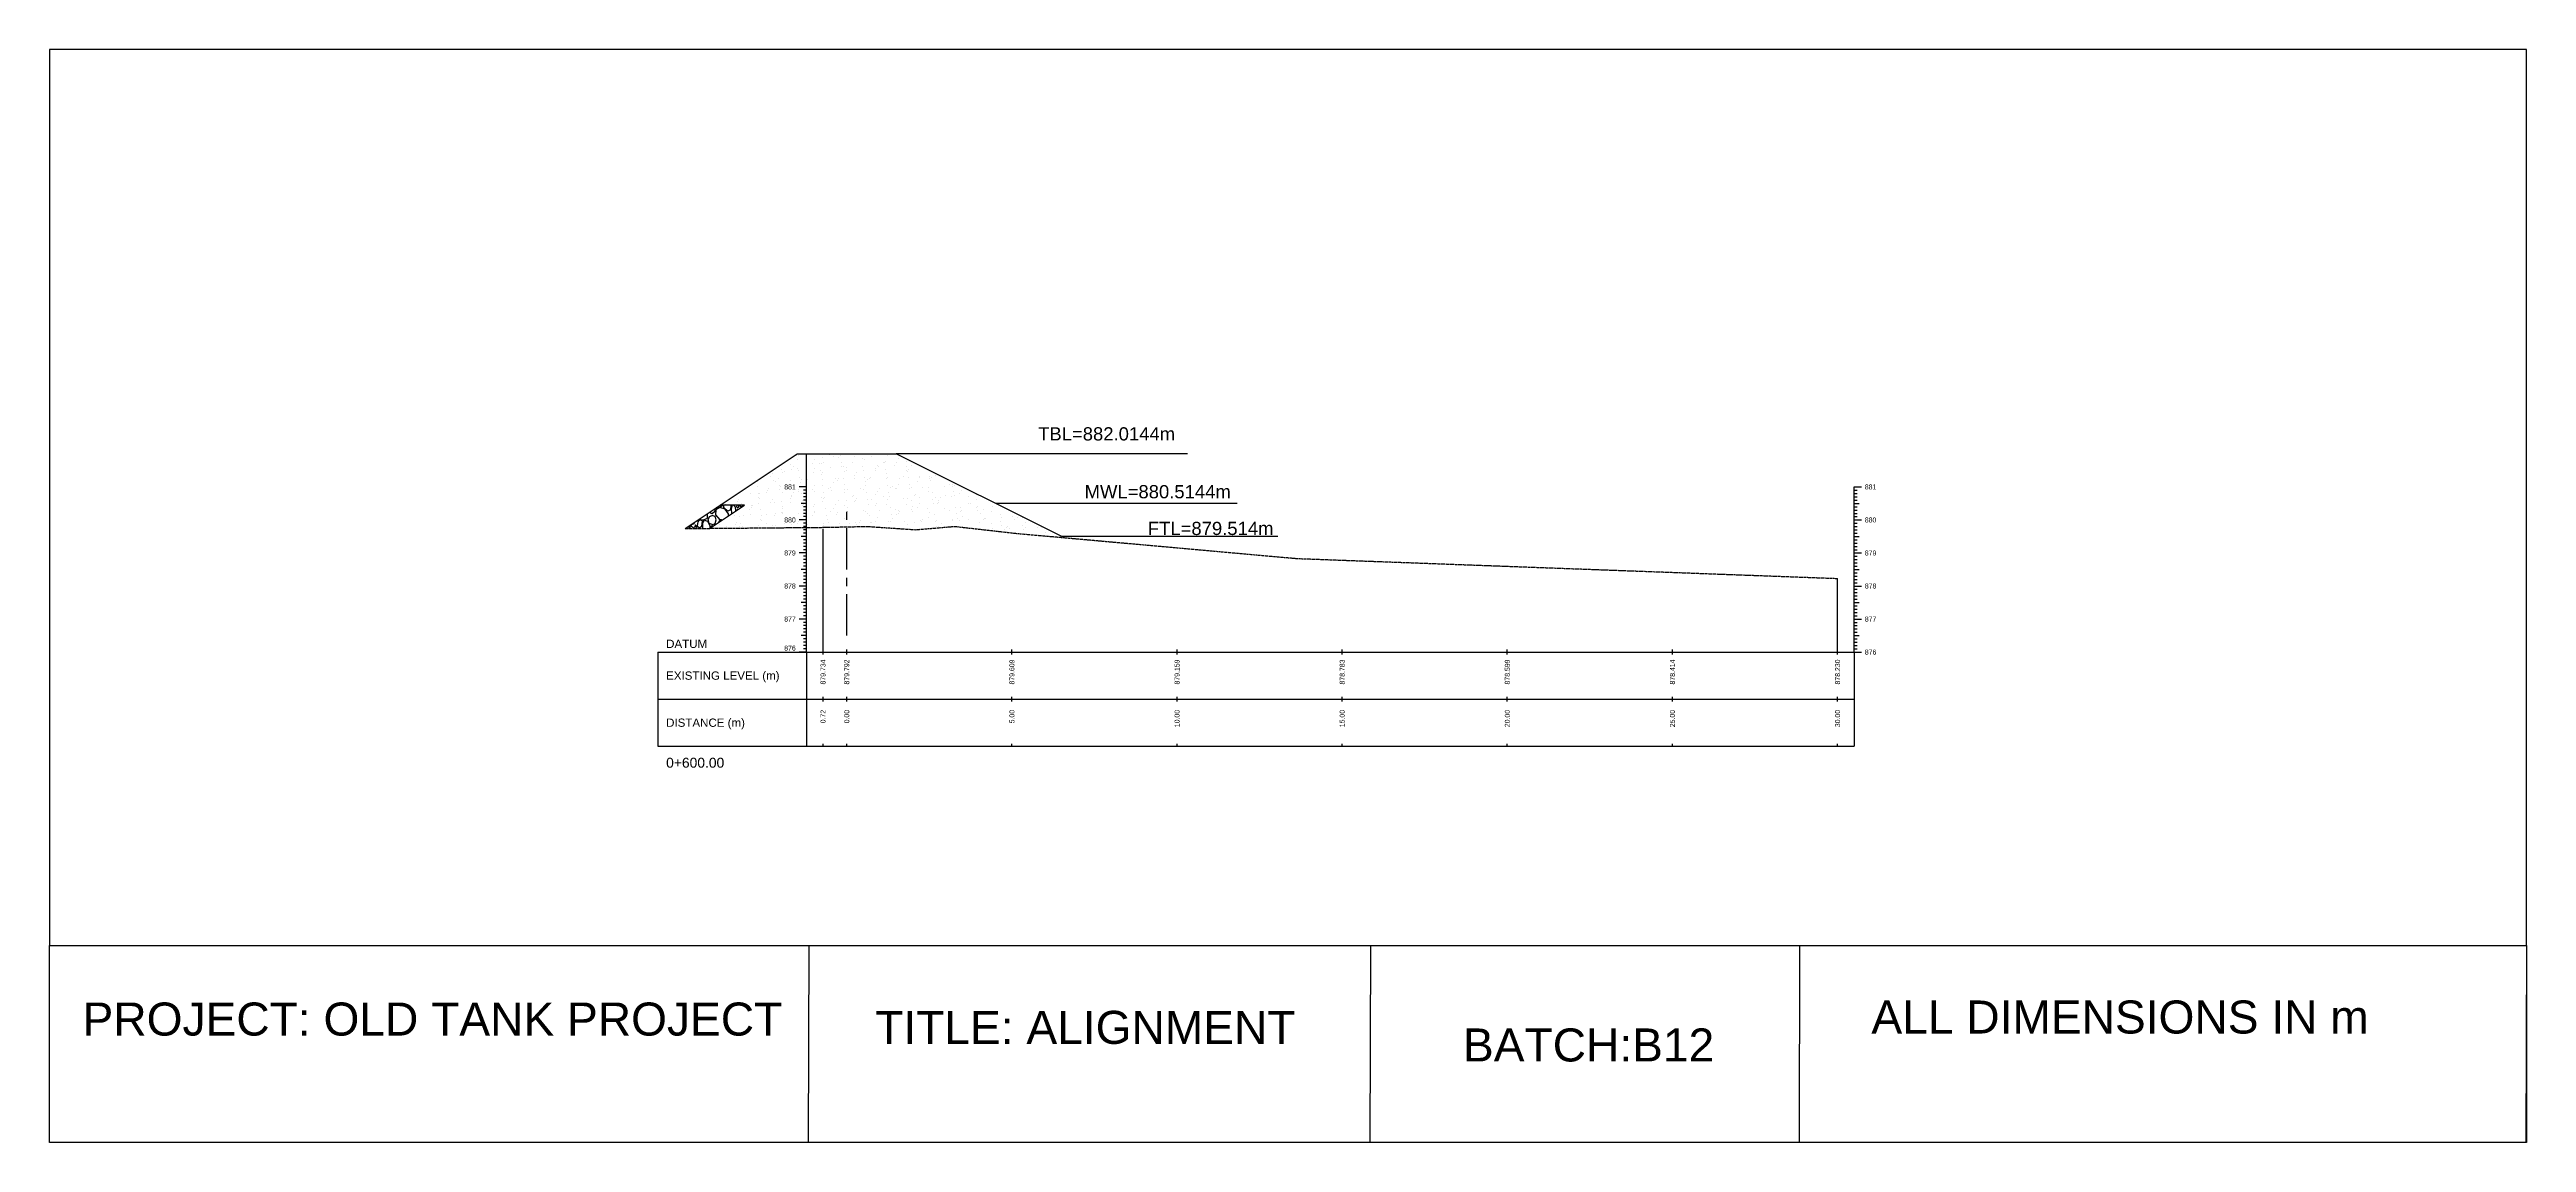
# Model space of a CAD drawing. Header units: millimetres. Extents: x 2640 to 12113, y 6003 to 13668.
# Drawn here: x 2640 to 3390, y 6451 to 6782 of the extents above; entities that cross this region are included whole.
import ezdxf
from ezdxf.enums import TextEntityAlignment as Align

# ---------------------------------------------------------------- set-up
doc = ezdxf.new("R2010")
doc.units = ezdxf.units.MM
doc.linetypes.add('CENTER', pattern=[2, 1.25, -0.25, 0.25, -0.25])
doc.linetypes.add('HIDDEN', pattern=[0.375, 0.25, -0.125])
for name, color, linetype in [('CL', 6, 'CENTER'), ('CS_Drawing', 7, 'Continuous'), ('GL', 3, 'HIDDEN')]:
    doc.layers.add(name, color=color, linetype=linetype)
doc.styles.get("Standard").update_dxf_attribs({"font": 'arial.ttf'})

msp = doc.modelspace()

# ---------------------------------------------------------------- linework, layer by layer
for p, q in [((2832.641, 6636.709), (2866.541, 6659.309)), ((2866.541, 6659.309), (2896.541, 6659.309)), ((2869.341, 6649.309), (2869.341, 6659.309)), ((2947.213, 6633.973), (2896.541, 6659.309)), ((2839.95, 6636.774), (2850.528, 6643.826)), ((2850.528, 6643.826), (2843.247, 6643.78))]:
    msp.add_line(p, q)
at = {"linetype": 'Continuous'}
for p, q in [((2859.138, 6653.523), (2859.138, 6653.523)), ((2861.857, 6654.61), (2861.857, 6654.61)), ((2862.151, 6653.553), (2862.151, 6653.553)), ((2862.58, 6654.021), (2862.58, 6654.021)), ((2864.401, 6657.833), (2864.401, 6657.833)), ((2864.605, 6656.231), (2864.605, 6656.231)), ((2864.816, 6654.504), (2864.816, 6654.504)), ((2865.499, 6655.575), (2865.499, 6655.575)), ((2866.408, 6658.911), (2866.408, 6658.911)), ((2866.582, 6657.588), (2866.582, 6657.588)), ((2866.751, 6654.77), (2866.751, 6654.77)), ((2866.922, 6658.759), (2866.922, 6658.759)), ((2867.036, 6654.138), (2867.036, 6654.138)), ((2867.351, 6659.227), (2867.351, 6659.227)), ((2869.295, 6657.993), (2869.295, 6657.993)), ((2871.177, 6656.555), (2871.177, 6656.555)), ((2871.605, 6653.801), (2871.605, 6653.801)), ((2871.645, 6654.93), (2871.645, 6654.93)), ((2871.859, 6657.626), (2871.859, 6657.626)), ((2873.304, 6656.48), (2873.304, 6656.48)), ((2873.576, 6654.415), (2873.576, 6654.415)), ((2873.75, 6653.093), (2873.75, 6653.093)), ((2873.922, 6656.329), (2873.922, 6656.329)), ((2874.189, 6658.153), (2874.189, 6658.153)), ((2874.33, 6653.572), (2874.33, 6653.572)), ((2874.351, 6656.798), (2874.351, 6656.798)), ((2876.376, 6659.007), (2876.376, 6659.007)), ((2876.54, 6655.09), (2876.54, 6655.09)), ((2877.537, 6658.606), (2877.537, 6658.606)), ((2879.083, 6658.313), (2879.083, 6658.313)), ((2879.572, 6658.822), (2879.572, 6658.822)), ((2879.844, 6656.757), (2879.844, 6656.757)), ((2880.018, 6655.435), (2880.018, 6655.435)), ((2880.69, 6655.623), (2880.69, 6655.623)), ((2880.921, 6653.9), (2880.921, 6653.9)), ((2881.35, 6654.368), (2881.35, 6654.368)), ((2881.434, 6655.25), (2881.434, 6655.25)), ((2883.375, 6656.578), (2883.375, 6656.578)), ((2883.912, 6652.748), (2883.912, 6652.748)), ((2883.978, 6658.473), (2883.978, 6658.473)), ((2884.594, 6653.819), (2884.594, 6653.819)), ((2885.692, 6659.106), (2885.692, 6659.106)), ((2886.112, 6659.099), (2886.112, 6659.099)), ((2886.286, 6657.777), (2886.286, 6657.777)), ((2886.328, 6655.41), (2886.328, 6655.41)), ((2886.741, 6654.327), (2886.741, 6654.327)), ((2887.051, 6657.675), (2887.051, 6657.675)), ((2888.872, 6658.633), (2888.872, 6658.633)), ((2890.272, 6654.799), (2890.272, 6654.799)), ((2890.375, 6654.148), (2890.375, 6654.148)), ((2890.955, 6655.87), (2890.955, 6655.87)), ((2891.222, 6655.57), (2891.222, 6655.57)), ((2892.692, 6656.677), (2892.692, 6656.677)), ((2893.009, 6656.669), (2893.009, 6656.669)), ((2893.121, 6657.145), (2893.121, 6657.145)), ((2893.281, 6654.604), (2893.281, 6654.604)), ((2893.455, 6653.282), (2893.455, 6653.282)), ((2893.766, 6658.793), (2893.766, 6658.793)), ((2896.116, 6655.73), (2896.116, 6655.73)), ((2896.633, 6656.851), (2896.633, 6656.851)), ((2897.315, 6657.922), (2897.315, 6657.922)), ((2899.549, 6656.946), (2899.549, 6656.946)), ((2899.691, 6654.247), (2899.691, 6654.247)), ((2899.723, 6655.624), (2899.723, 6655.624)), ((2899.786, 6653.868), (2899.786, 6653.868)), ((2900.12, 6654.715), (2900.12, 6654.715)), ((2901.01, 6655.89), (2901.01, 6655.89)), ((2903.523, 6652.616), (2903.523, 6652.616)), ((2908.417, 6652.776), (2908.417, 6652.776)), ((2848.503, 6645.048), (2848.503, 6645.048)), ((2848.888, 6645.367), (2848.888, 6645.367)), ((2852.316, 6647.43), (2852.316, 6647.43)), ((2854.5, 6649.455), (2854.5, 6649.455)), ((2854.582, 6651.016), (2854.582, 6651.016)), ((2854.772, 6647.39), (2854.772, 6647.39)), ((2854.946, 6646.068), (2854.946, 6646.068)), ((2855.064, 6645.819), (2855.064, 6645.819)), ((2855.249, 6647.418), (2855.249, 6647.418)), ((2857.21, 6647.59), (2857.21, 6647.59)), ((2857.381, 6648.347), (2857.381, 6648.347)), ((2857.81, 6648.815), (2857.81, 6648.815)), ((2858.456, 6652.452), (2858.456, 6652.452)), ((2859.153, 6645.613), (2859.153, 6645.613)), ((2859.476, 6651.176), (2859.476, 6651.176)), ((2859.835, 6651.025), (2859.835, 6651.025)), ((2860.768, 6651.797), (2860.768, 6651.797)), ((2861.04, 6649.732), (2861.04, 6649.732)), ((2861.214, 6648.409), (2861.214, 6648.409)), ((2861.609, 6649.469), (2861.609, 6649.469)), ((2862.104, 6647.75), (2862.104, 6647.75)), ((2864.37, 6651.336), (2864.37, 6651.336)), ((2864.381, 6645.917), (2864.381, 6645.917)), ((2864.81, 6646.386), (2864.81, 6646.386)), ((2864.831, 6646.594), (2864.831, 6646.594)), ((2865.513, 6647.665), (2865.513, 6647.665)), ((2866.835, 6648.595), (2866.835, 6648.595)), ((2866.998, 6647.91), (2866.998, 6647.91)), ((2867.308, 6652.073), (2867.308, 6652.073)), ((2867.482, 6650.751), (2867.482, 6650.751)), ((2867.936, 6647.301), (2867.936, 6647.301)), ((2867.969, 6651.521), (2867.969, 6651.521)), ((2868.208, 6645.236), (2868.208, 6645.236)), ((2869.151, 6651.123), (2869.151, 6651.123)), ((2869.264, 6651.496), (2869.264, 6651.496)), ((2869.58, 6651.592), (2869.58, 6651.592)), ((2871.191, 6648.645), (2871.191, 6648.645)), ((2871.873, 6649.716), (2871.873, 6649.716)), ((2871.893, 6648.07), (2871.893, 6648.07)), ((2873.834, 6646.166), (2873.834, 6646.166)), ((2874.158, 6651.656), (2874.158, 6651.656)), ((2874.204, 6649.643), (2874.204, 6649.643)), ((2874.243, 6645.007), (2874.243, 6645.007)), ((2874.344, 6645.662), (2874.344, 6645.662)), ((2874.476, 6647.578), (2874.476, 6647.578)), ((2874.65, 6646.256), (2874.65, 6646.256)), ((2876.151, 6648.694), (2876.151, 6648.694)), ((2876.58, 6649.162), (2876.58, 6649.162)), ((2876.787, 6648.23), (2876.787, 6648.23)), ((2877.551, 6650.696), (2877.551, 6650.696)), ((2878.234, 6651.767), (2878.234, 6651.767)), ((2878.605, 6651.372), (2878.605, 6651.372)), ((2879.052, 6651.816), (2879.052, 6651.816)), ((2879.137, 6645.167), (2879.137, 6645.167)), ((2880.472, 6651.985), (2880.472, 6651.985)), ((2880.705, 6647.714), (2880.705, 6647.714)), ((2880.744, 6649.92), (2880.744, 6649.92)), ((2880.918, 6648.598), (2880.918, 6648.598)), ((2881.373, 6645.148), (2881.373, 6645.148)), ((2881.681, 6648.39), (2881.681, 6648.39)), ((2883.151, 6646.264), (2883.151, 6646.264)), ((2883.58, 6646.733), (2883.58, 6646.733)), ((2883.946, 6651.976), (2883.946, 6651.976)), ((2884.031, 6645.327), (2884.031, 6645.327)), ((2884.609, 6645.909), (2884.609, 6645.909)), ((2885.605, 6648.942), (2885.605, 6648.942)), ((2886.575, 6648.55), (2886.575, 6648.55)), ((2887.012, 6652.262), (2887.012, 6652.262)), ((2887.065, 6649.765), (2887.065, 6649.765)), ((2887.186, 6650.94), (2887.186, 6650.94)), ((2887.641, 6647.49), (2887.641, 6647.49)), ((2887.913, 6645.425), (2887.913, 6645.425)), ((2887.921, 6651.47), (2887.921, 6651.47)), ((2888.35, 6651.939), (2888.35, 6651.939)), ((2888.841, 6652.136), (2888.841, 6652.136)), ((2888.925, 6645.487), (2888.925, 6645.487)), ((2890.287, 6646.889), (2890.287, 6646.889)), ((2890.969, 6647.96), (2890.969, 6647.96)), ((2891.469, 6648.71), (2891.469, 6648.71)), ((2892.604, 6646.513), (2892.604, 6646.513)), ((2893.426, 6651.816), (2893.426, 6651.816)), ((2893.735, 6652.296), (2893.735, 6652.296)), ((2893.819, 6645.647), (2893.819, 6645.647)), ((2893.909, 6649.832), (2893.909, 6649.832)), ((2894.181, 6647.767), (2894.181, 6647.767)), ((2894.355, 6646.445), (2894.355, 6646.445)), ((2894.921, 6649.041), (2894.921, 6649.041)), ((2895.35, 6649.509), (2895.35, 6649.509)), ((2896.363, 6648.87), (2896.363, 6648.87)), ((2896.647, 6648.941), (2896.647, 6648.941)), ((2897.329, 6650.012), (2897.329, 6650.012)), ((2897.375, 6651.719), (2897.375, 6651.719)), ((2898.629, 6652.456), (2898.629, 6652.456)), ((2898.714, 6645.807), (2898.714, 6645.807)), ((2899.8, 6645.958), (2899.8, 6645.958)), ((2900.177, 6652.174), (2900.177, 6652.174)), ((2900.449, 6650.109), (2900.449, 6650.109)), ((2900.623, 6648.786), (2900.623, 6648.786)), ((2901.077, 6645.336), (2901.077, 6645.336)), ((2901.257, 6649.03), (2901.257, 6649.03)), ((2901.921, 6646.611), (2901.921, 6646.611)), ((2902.35, 6647.08), (2902.35, 6647.08)), ((2903.007, 6650.992), (2903.007, 6650.992)), ((2903.608, 6645.967), (2903.608, 6645.967)), ((2903.69, 6652.063), (2903.69, 6652.063)), ((2904.375, 6649.289), (2904.375, 6649.289)), ((2906.152, 6649.19), (2906.152, 6649.19)), ((2906.161, 6648.009), (2906.161, 6648.009)), ((2906.691, 6651.818), (2906.691, 6651.818)), ((2906.717, 6652.45), (2906.717, 6652.45)), ((2906.891, 6651.128), (2906.891, 6651.128)), ((2907.12, 6652.286), (2907.12, 6652.286)), ((2907.345, 6647.678), (2907.345, 6647.678)), ((2907.617, 6645.613), (2907.617, 6645.613)), ((2908.502, 6646.127), (2908.502, 6646.127)), ((2909.382, 6645.133), (2909.382, 6645.133)), ((2910.065, 6646.205), (2910.065, 6646.205)), ((2911.046, 6649.35), (2911.046, 6649.35)), ((2911.374, 6646.86), (2911.374, 6646.86)), ((2912.521, 6650.06), (2912.521, 6650.06)), ((2913.396, 6646.287), (2913.396, 6646.287)), ((2913.613, 6650.02), (2913.613, 6650.02)), ((2913.691, 6649.388), (2913.691, 6649.388)), ((2913.885, 6647.955), (2913.885, 6647.955)), ((2914.059, 6646.633), (2914.059, 6646.633)), ((2914.12, 6649.856), (2914.12, 6649.856)), ((2915.743, 6647.185), (2915.743, 6647.185)), ((2915.94, 6649.51), (2915.94, 6649.51)), ((2916.425, 6648.256), (2916.425, 6648.256)), ((2918.29, 6646.447), (2918.29, 6646.447)), ((2920.691, 6646.959), (2920.691, 6646.959)), ((2920.782, 6645.525), (2920.782, 6645.525)), ((2834.442, 6637.521), (2834.125, 6637.458)), ((2834.442, 6637.902), (2834.435, 6637.905)), ((2834.442, 6637.839), (2835.331, 6638.22)), ((2834.442, 6637.521), (2835.077, 6636.95)), ((2835.331, 6638.22), (2835.435, 6638.571)), ((2835.712, 6637.839), (2835.458, 6637.077)), ((2836.284, 6636.886), (2835.712, 6637.839)), ((2836.411, 6638.791), (2836.22, 6637.521)), ((2836.22, 6637.521), (2836.855, 6636.886)), ((2836.855, 6639.299), (2836.411, 6638.791)), ((2836.727, 6639.433), (2836.792, 6639.363)), ((2836.792, 6639.363), (2838.125, 6639.299)), ((2837.236, 6639.299), (2836.855, 6639.299)), ((2837.808, 6638.982), (2837.236, 6639.299)), ((2837.617, 6637.394), (2837.808, 6638.982)), ((2837.935, 6638.41), (2838.506, 6639.236)), ((2837.935, 6636.759), (2837.935, 6638.41)), ((2838.125, 6639.299), (2839.332, 6639.807)), ((2838.506, 6639.236), (2839.395, 6638.982)), ((2839.332, 6639.807), (2839.395, 6641.141)), ((2839.395, 6641.141), (2839.359, 6641.188)), ((2839.395, 6638.982), (2840.094, 6637.648)), ((2839.586, 6639.299), (2839.967, 6640.315)), ((2839.903, 6638.283), (2839.586, 6639.299)), ((2840.792, 6637.902), (2839.903, 6638.283)), ((2839.967, 6640.315), (2840.792, 6640.696)), ((2840.094, 6637.648), (2840.028, 6636.826)), ((2840.238, 6641.773), (2840.284, 6641.331)), ((2840.792, 6641.141), (2840.284, 6641.331)), ((2840.792, 6637.521), (2840.475, 6637.458)), ((2841.554, 6641.839), (2840.792, 6641.141)), ((2841.681, 6640.379), (2840.792, 6640.696)), ((2840.792, 6637.839), (2841.681, 6638.22)), ((2840.792, 6637.521), (2840.911, 6637.415)), ((2841.488, 6642.607), (2841.554, 6641.839)), ((2841.999, 6639.299), (2841.681, 6640.379)), ((2841.681, 6638.22), (2841.999, 6639.299)), ((2841.935, 6642.347), (2841.808, 6640.823)), ((2841.808, 6640.823), (2843.142, 6639.363)), ((2843.078, 6643.046), (2841.935, 6642.347)), ((2842.129, 6643.034), (2842.634, 6643.236)), ((2842.634, 6643.236), (2842.576, 6643.332)), ((2842.761, 6638.791), (2842.737, 6638.632)), ((2843.205, 6639.299), (2842.761, 6638.791)), ((2842.864, 6637.934), (2842.864, 6637.934)), ((2842.896, 6643.546), (2843.205, 6643.236)), ((2844.666, 6642.538), (2843.078, 6643.046)), ((2843.142, 6639.363), (2843.787, 6639.332)), ((2843.205, 6643.236), (2843.967, 6643.744)), ((2843.586, 6639.299), (2843.205, 6639.299)), ((2843.669, 6639.253), (2843.586, 6639.299)), ((2843.967, 6643.744), (2843.972, 6643.784)), ((2844.285, 6643.109), (2844.285, 6643.786)), ((2845.555, 6641.966), (2844.285, 6643.109)), ((2845.745, 6641.141), (2844.666, 6642.538)), ((2844.878, 6644.047), (2844.878, 6644.047)), ((2846.317, 6642.411), (2845.555, 6641.966)), ((2845.721, 6640.621), (2845.745, 6641.141)), ((2845.749, 6640.44), (2845.749, 6640.44)), ((2846.428, 6643.8), (2846.317, 6642.411)), ((2846.823, 6643.802), (2846.507, 6642.538)), ((2846.507, 6642.538), (2846.634, 6641.331)), ((2846.731, 6641.295), (2846.634, 6641.331)), ((2847.216, 6643.805), (2847.777, 6643.3)), ((2847.391, 6640.773), (2847.391, 6640.773)), ((2847.777, 6643.3), (2847.885, 6642.064)), ((2847.84, 6637.935), (2847.84, 6637.935)), ((2848.287, 6643.812), (2848.158, 6643.427)), ((2848.158, 6643.427), (2848.349, 6642.982)), ((2848.269, 6638.403), (2848.269, 6638.403)), ((2848.285, 6642.347), (2848.284, 6642.33)), ((2848.575, 6642.524), (2848.285, 6642.347)), ((2848.349, 6642.982), (2848.984, 6643.236)), ((2848.984, 6643.236), (2848.637, 6643.814)), ((2848.975, 6643.816), (2849.555, 6643.236)), ((2849.132, 6640.276), (2849.132, 6640.276)), ((2849.404, 6638.211), (2849.404, 6638.211)), ((2849.555, 6643.236), (2850.317, 6643.744)), ((2849.772, 6644.207), (2849.772, 6644.207)), ((2850.294, 6640.613), (2850.294, 6640.613)), ((2850.317, 6643.744), (2850.327, 6643.825)), ((2852.11, 6642.491), (2852.11, 6642.491)), ((2852.285, 6640.933), (2852.285, 6640.933)), ((2852.61, 6643.141), (2852.61, 6643.141)), ((2852.792, 6643.562), (2852.792, 6643.562)), ((2853.039, 6643.609), (2853.039, 6643.609)), ((2854.666, 6644.367), (2854.666, 6644.367)), ((2854.914, 6637.507), (2854.914, 6637.507)), ((2855.263, 6639.508), (2855.263, 6639.508)), ((2855.4, 6642.618), (2855.4, 6642.618)), ((2855.672, 6640.553), (2855.672, 6640.553)), ((2855.846, 6639.23), (2855.846, 6639.23)), ((2857.179, 6641.093), (2857.179, 6641.093)), ((2857.294, 6638.183), (2857.294, 6638.183)), ((2858.47, 6644.542), (2858.47, 6644.542)), ((2859.167, 6637.703), (2859.167, 6637.703)), ((2859.561, 6644.527), (2859.561, 6644.527)), ((2859.61, 6640.711), (2859.61, 6640.711)), ((2859.808, 6637.667), (2859.808, 6637.667)), ((2860.039, 6641.179), (2860.039, 6641.179)), ((2861.623, 6641.559), (2861.623, 6641.559)), ((2861.668, 6644.959), (2861.668, 6644.959)), ((2861.94, 6642.894), (2861.94, 6642.894)), ((2862.064, 6643.389), (2862.064, 6643.389)), ((2862.073, 6641.253), (2862.073, 6641.253)), ((2862.114, 6641.572), (2862.114, 6641.572)), ((2862.568, 6638.122), (2862.568, 6638.122)), ((2864.455, 6644.687), (2864.455, 6644.687)), ((2864.702, 6637.827), (2864.702, 6637.827)), ((2864.845, 6638.684), (2864.845, 6638.684)), ((2865.527, 6639.755), (2865.527, 6639.755)), ((2866.61, 6638.282), (2866.61, 6638.282)), ((2866.967, 6641.413), (2866.967, 6641.413)), ((2867.039, 6638.75), (2867.039, 6638.75)), ((2867.984, 6643.611), (2867.984, 6643.611)), ((2868.382, 6643.914), (2868.382, 6643.914)), ((2868.836, 6640.464), (2868.836, 6640.464)), ((2869.064, 6640.96), (2869.064, 6640.96)), ((2869.108, 6638.399), (2869.108, 6638.399)), ((2869.349, 6644.847), (2869.349, 6644.847)), ((2869.596, 6637.987), (2869.596, 6637.987)), ((2871.205, 6640.735), (2871.205, 6640.735)), ((2871.38, 6643.488), (2871.38, 6643.488)), ((2871.809, 6643.956), (2871.809, 6643.956)), ((2871.861, 6641.573), (2871.861, 6641.573)), ((2871.888, 6641.806), (2871.888, 6641.806)), ((2874.359, 6637.752), (2874.359, 6637.752)), ((2874.49, 6638.147), (2874.49, 6638.147)), ((2875.104, 6642.806), (2875.104, 6642.806)), ((2875.376, 6640.741), (2875.376, 6640.741)), ((2875.55, 6639.419), (2875.55, 6639.419)), ((2876.064, 6638.53), (2876.064, 6638.53)), ((2876.756, 6641.733), (2876.756, 6641.733)), ((2877.566, 6642.786), (2877.566, 6642.786)), ((2878.248, 6643.858), (2878.248, 6643.858)), ((2878.38, 6641.058), (2878.38, 6641.058)), ((2878.809, 6641.527), (2878.809, 6641.527)), ((2879.384, 6638.307), (2879.384, 6638.307)), ((2880.719, 6639.804), (2880.719, 6639.804)), ((2880.834, 6643.736), (2880.834, 6643.736)), ((2881.644, 6643.083), (2881.644, 6643.083)), ((2881.65, 6641.893), (2881.65, 6641.893)), ((2881.818, 6641.761), (2881.818, 6641.761)), ((2882.273, 6638.311), (2882.273, 6638.311)), ((2883.926, 6644.838), (2883.926, 6644.838)), ((2884.278, 6638.467), (2884.278, 6638.467)), ((2884.623, 6637.999), (2884.623, 6637.999)), ((2885.38, 6638.629), (2885.38, 6638.629)), ((2885.809, 6639.097), (2885.809, 6639.097)), ((2886.544, 6642.053), (2886.544, 6642.053)), ((2887.079, 6641.855), (2887.079, 6641.855)), ((2887.834, 6641.307), (2887.834, 6641.307)), ((2888.087, 6644.103), (2888.087, 6644.103)), ((2888.541, 6640.653), (2888.541, 6640.653)), ((2888.813, 6638.588), (2888.813, 6638.588)), ((2889.172, 6638.627), (2889.172, 6638.627)), ((2890.15, 6643.835), (2890.15, 6643.835)), ((2890.301, 6638.979), (2890.301, 6638.979)), ((2890.579, 6644.303), (2890.579, 6644.303)), ((2890.983, 6640.05), (2890.983, 6640.05)), ((2891.438, 6642.213), (2891.438, 6642.213)), ((2893.44, 6643.906), (2893.44, 6643.906)), ((2894.067, 6638.787), (2894.067, 6638.787)), ((2894.809, 6642.995), (2894.809, 6642.995)), ((2894.834, 6638.877), (2894.834, 6638.877)), ((2895.081, 6640.93), (2895.081, 6640.93)), ((2895.255, 6639.607), (2895.255, 6639.607)), ((2896.332, 6642.373), (2896.332, 6642.373)), ((2896.661, 6641.031), (2896.661, 6641.031)), ((2897.15, 6641.405), (2897.15, 6641.405)), ((2897.344, 6642.102), (2897.344, 6642.102)), ((2897.579, 6641.874), (2897.579, 6641.874)), ((2898.961, 6638.947), (2898.961, 6638.947)), ((2899.604, 6644.083), (2899.604, 6644.083)), ((2899.815, 6638.048), (2899.815, 6638.048)), ((2901.226, 6642.533), (2901.226, 6642.533)), ((2901.349, 6643.271), (2901.349, 6643.271)), ((2901.523, 6641.949), (2901.523, 6641.949)), ((2901.977, 6638.499), (2901.977, 6638.499)), ((2903.022, 6643.082), (2903.022, 6643.082)), ((2903.704, 6644.153), (2903.704, 6644.153)), ((2903.855, 6639.107), (2903.855, 6639.107)), ((2904.15, 6638.976), (2904.15, 6638.976)), ((2904.579, 6639.444), (2904.579, 6639.444)), ((2906.12, 6642.693), (2906.12, 6642.693)), ((2906.175, 6640.099), (2906.175, 6640.099)), ((2906.604, 6641.654), (2906.604, 6641.654)), ((2907.791, 6644.291), (2907.791, 6644.291)), ((2908.245, 6640.841), (2908.245, 6640.841)), ((2908.517, 6638.776), (2908.517, 6638.776)), ((2908.749, 6639.267), (2908.749, 6639.267)), ((2908.921, 6644.182), (2908.921, 6644.182)), ((2909.35, 6644.65), (2909.35, 6644.65)), ((2910.079, 6638.295), (2910.079, 6638.295)), ((2911.015, 6642.853), (2911.015, 6642.853)), ((2912.536, 6642.151), (2912.536, 6642.151)), ((2913.604, 6639.224), (2913.604, 6639.224)), ((2913.643, 6639.427), (2913.643, 6639.427)), ((2914.513, 6643.183), (2914.513, 6643.183)), ((2914.785, 6641.118), (2914.785, 6641.118)), ((2914.959, 6639.796), (2914.959, 6639.796)), ((2915.757, 6639.275), (2915.757, 6639.275)), ((2915.909, 6643.013), (2915.909, 6643.013)), ((2915.92, 6641.752), (2915.92, 6641.752)), ((2916.349, 6642.221), (2916.349, 6642.221)), ((2916.439, 6640.346), (2916.439, 6640.346)), ((2918.374, 6644.43), (2918.374, 6644.43)), ((2918.537, 6639.587), (2918.537, 6639.587)), ((2918.896, 6644.202), (2918.896, 6644.202)), ((2920.803, 6643.173), (2920.803, 6643.173)), ((2921.053, 6643.46), (2921.053, 6643.46)), ((2921.227, 6642.138), (2921.227, 6642.138)), ((2921.682, 6638.688), (2921.682, 6638.688)), ((2922.117, 6641.326), (2922.117, 6641.326)), ((2922.8, 6642.397), (2922.8, 6642.397)), ((2922.92, 6639.323), (2922.92, 6639.323)), ((2923.349, 6639.791), (2923.349, 6639.791)), ((2923.431, 6639.747), (2923.431, 6639.747)), ((2925.271, 6638.343), (2925.271, 6638.343)), ((2925.374, 6642.001), (2925.374, 6642.001)), ((2925.697, 6643.333), (2925.697, 6643.333)), ((2927.95, 6641.03), (2927.95, 6641.03)), ((2928.222, 6638.965), (2928.222, 6638.965)), ((2928.326, 6639.907), (2928.326, 6639.907)), ((2928.396, 6637.643), (2928.396, 6637.643)), ((2931.631, 6640.395), (2931.631, 6640.395)), ((2932.374, 6639.571), (2932.374, 6639.571)), ((2933.22, 6640.067), (2933.22, 6640.067)), ((2934.664, 6639.985), (2934.664, 6639.985)), ((2934.853, 6637.519), (2934.853, 6637.519)), ((2935.535, 6638.59), (2935.535, 6638.59)), ((2833.727, 6637.433), (2833.669, 6636.718)), ((2834.125, 6637.458), (2833.941, 6636.721)), ((2835.077, 6636.95), (2835.096, 6636.731)), ((2835.458, 6637.077), (2835.604, 6636.736)), ((2835.914, 6636.738), (2836.284, 6636.886)), ((2836.855, 6636.886), (2837.617, 6637.394)), ((2837.938, 6636.756), (2837.935, 6636.759)), ((2840.475, 6637.458), (2840.375, 6637.057)), ((2845.125, 6637.187), (2845.125, 6637.187)), ((2848.903, 6637.457), (2848.903, 6637.457)), ((2849.578, 6636.889), (2849.578, 6636.889)), ((2850.019, 6637.347), (2850.019, 6637.347)), ((2869.282, 6637.077), (2869.282, 6637.077)), ((2888.987, 6637.266), (2888.987, 6637.266)), ((2901.833, 6636.448), (2901.833, 6636.448)), ((2902.249, 6636.434), (2902.249, 6636.434)), ((2908.691, 6637.454), (2908.691, 6637.454)), ((2909.397, 6637.223), (2909.397, 6637.223)), ((2920.603, 6636.795), (2920.603, 6636.795)), ((2921.954, 6636.623), (2921.954, 6636.623)), ((2925.782, 6636.684), (2925.782, 6636.684)), ((2929.175, 6636.539), (2929.175, 6636.539)), ((2929.92, 6636.893), (2929.92, 6636.893)), ((2930.349, 6637.362), (2930.349, 6637.362)), ((2930.676, 6636.844), (2930.676, 6636.844)), ((2935.118, 6636.534), (2935.118, 6636.534)), ((2935.57, 6637.004), (2935.57, 6637.004)), ((2937.349, 6634.932), (2937.349, 6634.932)), ((2939.373, 6637.142), (2939.373, 6637.142)), ((2940.464, 6637.164), (2940.464, 6637.164)), ((2941.832, 6635.489), (2941.832, 6635.489))]:
    msp.add_line(p, q, dxfattribs=at)
at = {"color": 1}
msp.add_line((2984.707, 6659.309), (2896.541, 6659.309), dxfattribs=at)
at = {"color": 4}
msp.add_line((2999.707, 6644.309), (2926.541, 6644.309), dxfattribs=at)
at = {"color": 6}
msp.add_line((3012.021, 6634.309), (2946.541, 6634.309), dxfattribs=at)
for points in [[(2640.137, 6510.497), (3390.137, 6510.497), (3390.137, 6781.739), (2640.137, 6781.739)], [(2640.137, 6510.497), (3390.137, 6510.497), (3390.137, 6450.838), (2640.137, 6450.838)], [(2870.137, 6510.497), (3040.137, 6510.497), (3039.957, 6450.838), (2869.957, 6450.838)], [(3170.137, 6510.497), (3390.137, 6510.497), (3389.986, 6450.838), (3169.986, 6450.838)]]:
    msp.add_lwpolyline(points, close=True)
at = {"layer": 'CL', "ltscale": 10}
msp.add_line((2881.541, 6604.309), (2881.541, 6644.309), dxfattribs=at)
at = {"layer": 'CS_Drawing'}
for p, q in [((2869.341, 6649.309), (2867.091, 6649.309)), ((2869.341, 6649.309), (2867.766, 6649.309)), ((2869.341, 6649.309), (2868.441, 6649.309)), ((2869.341, 6648.309), (2868.441, 6648.309)), ((2869.341, 6647.309), (2868.441, 6647.309)), ((2869.341, 6646.309), (2868.441, 6646.309)), ((2869.341, 6645.309), (2868.441, 6645.309)), ((2869.341, 6599.309), (2869.341, 6649.309)), ((3186.541, 6649.309), (3188.791, 6649.309)), ((3186.541, 6649.309), (3188.116, 6649.309)), ((3186.541, 6649.309), (3187.441, 6649.309)), ((3186.541, 6599.309), (3186.541, 6649.309)), ((3186.541, 6648.309), (3187.441, 6648.309)), ((3186.541, 6647.309), (3187.441, 6647.309)), ((3186.541, 6646.309), (3187.441, 6646.309)), ((3186.541, 6645.309), (3187.441, 6645.309)), ((2869.341, 6639.309), (2867.091, 6639.309)), ((2869.341, 6644.309), (2867.766, 6644.309)), ((2869.341, 6639.309), (2867.766, 6639.309)), ((2869.341, 6644.309), (2868.441, 6644.309)), ((2869.341, 6643.309), (2868.441, 6643.309)), ((2869.341, 6642.309), (2868.441, 6642.309)), ((2869.341, 6641.309), (2868.441, 6641.309)), ((2869.341, 6640.309), (2868.441, 6640.309)), ((2869.341, 6639.309), (2868.441, 6639.309)), ((2869.341, 6638.309), (2868.441, 6638.309)), ((3186.541, 6644.309), (3188.116, 6644.309)), ((3186.541, 6644.309), (3187.441, 6644.309)), ((3186.541, 6643.309), (3187.441, 6643.309)), ((3186.541, 6642.309), (3187.441, 6642.309)), ((3186.541, 6641.309), (3187.441, 6641.309)), ((3186.541, 6640.309), (3187.441, 6640.309)), ((3186.541, 6639.309), (3188.791, 6639.309)), ((3186.541, 6639.309), (3188.116, 6639.309)), ((3186.541, 6639.309), (3187.441, 6639.309)), ((3186.541, 6638.309), (3187.441, 6638.309)), ((2869.341, 6634.309), (2867.766, 6634.309)), ((2869.341, 6637.309), (2868.441, 6637.309)), ((2869.341, 6636.309), (2868.441, 6636.309)), ((2869.341, 6635.309), (2868.441, 6635.309)), ((2869.341, 6634.309), (2868.441, 6634.309)), ((2869.341, 6633.309), (2868.441, 6633.309)), ((2869.341, 6632.309), (2868.441, 6632.309)), ((2869.341, 6631.309), (2868.441, 6631.309)), ((2869.341, 6630.309), (2868.441, 6630.309)), ((2874.341, 6599.309), (2874.341, 6636.649)), ((3186.541, 6637.309), (3187.441, 6637.309)), ((3186.541, 6636.309), (3187.441, 6636.309)), ((3186.541, 6635.309), (3187.441, 6635.309)), ((3186.541, 6634.309), (3188.116, 6634.309)), ((3186.541, 6634.309), (3187.441, 6634.309)), ((3186.541, 6633.309), (3187.441, 6633.309)), ((3186.541, 6632.309), (3187.441, 6632.309)), ((3186.541, 6631.309), (3187.441, 6631.309)), ((3186.541, 6630.309), (3187.441, 6630.309)), ((2869.341, 6629.309), (2867.091, 6629.309)), ((2869.341, 6629.309), (2867.766, 6629.309)), ((2869.341, 6624.309), (2867.766, 6624.309)), ((2869.341, 6629.309), (2868.441, 6629.309)), ((2869.341, 6628.309), (2868.441, 6628.309)), ((2869.341, 6627.309), (2868.441, 6627.309)), ((2869.341, 6626.309), (2868.441, 6626.309)), ((2869.341, 6625.309), (2868.441, 6625.309)), ((2869.341, 6624.309), (2868.441, 6624.309)), ((2869.341, 6623.309), (2868.441, 6623.309)), ((3186.541, 6629.309), (3188.791, 6629.309)), ((3186.541, 6629.309), (3188.116, 6629.309)), ((3186.541, 6629.309), (3187.441, 6629.309)), ((3186.541, 6628.309), (3187.441, 6628.309)), ((3186.541, 6627.309), (3187.441, 6627.309)), ((3186.541, 6626.309), (3187.441, 6626.309)), ((3186.541, 6625.309), (3187.441, 6625.309)), ((3186.541, 6624.309), (3188.116, 6624.309)), ((3186.541, 6624.309), (3187.441, 6624.309)), ((3186.541, 6623.309), (3187.441, 6623.309)), ((2869.341, 6619.309), (2867.091, 6619.309)), ((2869.341, 6619.309), (2867.766, 6619.309)), ((2869.341, 6622.309), (2868.441, 6622.309)), ((2869.341, 6621.309), (2868.441, 6621.309)), ((2869.341, 6620.309), (2868.441, 6620.309)), ((2869.341, 6619.309), (2868.441, 6619.309)), ((2869.341, 6618.309), (2868.441, 6618.309)), ((2869.341, 6617.309), (2868.441, 6617.309)), ((2869.341, 6616.309), (2868.441, 6616.309)), ((2869.341, 6615.309), (2868.441, 6615.309)), ((3181.541, 6599.309), (3181.541, 6621.609)), ((3186.541, 6622.309), (3187.441, 6622.309)), ((3186.541, 6621.309), (3187.441, 6621.309)), ((3186.541, 6620.309), (3187.441, 6620.309)), ((3186.541, 6619.309), (3188.791, 6619.309)), ((3186.541, 6619.309), (3188.116, 6619.309)), ((3186.541, 6619.309), (3187.441, 6619.309)), ((3186.541, 6618.309), (3187.441, 6618.309)), ((3186.541, 6617.309), (3187.441, 6617.309)), ((3186.541, 6616.309), (3187.441, 6616.309)), ((3186.541, 6615.309), (3187.441, 6615.309)), ((2869.341, 6609.309), (2867.091, 6609.309)), ((2869.341, 6614.309), (2867.766, 6614.309)), ((2869.341, 6609.309), (2867.766, 6609.309)), ((2869.341, 6614.309), (2868.441, 6614.309)), ((2869.341, 6613.309), (2868.441, 6613.309)), ((2869.341, 6612.309), (2868.441, 6612.309)), ((2869.341, 6611.309), (2868.441, 6611.309)), ((2869.341, 6610.309), (2868.441, 6610.309)), ((2869.341, 6609.309), (2868.441, 6609.309)), ((2869.341, 6608.309), (2868.441, 6608.309)), ((3186.541, 6614.309), (3188.116, 6614.309)), ((3186.541, 6614.309), (3187.441, 6614.309)), ((3186.541, 6613.309), (3187.441, 6613.309)), ((3186.541, 6612.309), (3187.441, 6612.309)), ((3186.541, 6611.309), (3187.441, 6611.309)), ((3186.541, 6610.309), (3187.441, 6610.309)), ((3186.541, 6609.309), (3188.791, 6609.309)), ((3186.541, 6609.309), (3188.116, 6609.309)), ((3186.541, 6609.309), (3187.441, 6609.309)), ((3186.541, 6608.309), (3187.441, 6608.309)), ((2869.341, 6604.309), (2867.766, 6604.309)), ((2869.341, 6607.309), (2868.441, 6607.309)), ((2869.341, 6606.309), (2868.441, 6606.309)), ((2869.341, 6605.309), (2868.441, 6605.309)), ((2869.341, 6604.309), (2868.441, 6604.309)), ((2869.341, 6603.309), (2868.441, 6603.309)), ((2869.341, 6602.309), (2868.441, 6602.309)), ((2869.341, 6601.309), (2868.441, 6601.309)), ((2869.341, 6600.309), (2868.441, 6600.309)), ((2874.341, 6598.559), (2874.341, 6600.059)), ((2881.541, 6598.559), (2881.541, 6600.059)), ((2931.541, 6598.559), (2931.541, 6600.059)), ((2981.541, 6598.559), (2981.541, 6600.059)), ((3031.541, 6598.559), (3031.541, 6600.059)), ((3081.541, 6598.559), (3081.541, 6600.059)), ((3131.541, 6598.559), (3131.541, 6600.059)), ((3181.541, 6598.559), (3181.541, 6600.059)), ((3186.541, 6607.309), (3187.441, 6607.309)), ((3186.541, 6606.309), (3187.441, 6606.309)), ((3186.541, 6605.309), (3187.441, 6605.309)), ((3186.541, 6604.309), (3188.116, 6604.309)), ((3186.541, 6604.309), (3187.441, 6604.309)), ((3186.541, 6603.309), (3187.441, 6603.309)), ((3186.541, 6602.309), (3187.441, 6602.309)), ((3186.541, 6601.309), (3187.441, 6601.309)), ((3186.541, 6600.309), (3187.441, 6600.309)), ((2824.341, 6599.309), (2869.341, 6599.309)), ((2824.341, 6599.309), (2824.341, 6570.809)), ((2869.341, 6599.309), (2867.091, 6599.309)), ((2869.341, 6599.309), (2867.766, 6599.309)), ((2869.341, 6599.309), (2868.441, 6599.309)), ((2869.341, 6599.309), (3186.541, 6599.309)), ((2869.341, 6599.309), (2869.341, 6570.809)), ((3186.541, 6599.309), (3188.791, 6599.309)), ((3186.541, 6599.309), (3188.116, 6599.309)), ((3186.541, 6599.309), (3187.441, 6599.309)), ((3186.541, 6599.309), (3186.541, 6570.809)), ((2824.341, 6585.059), (2869.341, 6585.059)), ((2869.341, 6585.059), (3186.541, 6585.059)), ((2869.341, 6585.059), (3186.541, 6585.059)), ((2874.341, 6584.309), (2874.341, 6585.809)), ((2881.541, 6584.309), (2881.541, 6585.809)), ((2931.541, 6584.309), (2931.541, 6585.809)), ((2981.541, 6584.309), (2981.541, 6585.809)), ((3031.541, 6584.309), (3031.541, 6585.809)), ((3081.541, 6584.309), (3081.541, 6585.809)), ((3131.541, 6584.309), (3131.541, 6585.809)), ((3181.541, 6584.309), (3181.541, 6585.809)), ((2824.341, 6570.809), (2869.341, 6570.809)), ((2869.341, 6570.809), (3186.541, 6570.809)), ((2874.341, 6570.809), (2874.341, 6571.559)), ((2881.541, 6570.809), (2881.541, 6571.559)), ((2931.541, 6570.809), (2931.541, 6571.559)), ((2981.541, 6570.809), (2981.541, 6571.559)), ((3031.541, 6570.809), (3031.541, 6571.559)), ((3081.541, 6570.809), (3081.541, 6571.559)), ((3131.541, 6570.809), (3131.541, 6571.559)), ((3181.541, 6570.809), (3181.541, 6571.559))]:
    msp.add_line(p, q, dxfattribs=at)
at = {"layer": 'GL'}
msp.add_lwpolyline([(2832.641, 6636.709), (2875.261, 6637.089), (2881.541, 6637.229), (2887.578, 6637.359), (2902.425, 6636.369), (2914.208, 6637.369), (2932.636, 6635.279), (3017.91, 6627.639), (3181.541, 6621.609)], dxfattribs=at)

# ---------------------------------------------------------------- texts
at = {"color": 1, "insert": (2980.944, 6667.377), "char_height": 4, "attachment_point": 3}
msp.add_mtext_dynamic_manual_height_columns('TBL=882.0144m', width=39.40702, gutter_width=20, heights=[0], dxfattribs=at)
at = {"color": 4, "insert": (2997.808, 6649.87), "char_height": 4, "attachment_point": 3}
msp.add_mtext_dynamic_manual_height_columns('MWL=880.5144m', width=39.40702, gutter_width=20, heights=[0], dxfattribs=at)
at = {"color": 6, "insert": (3010.735, 6638.75), "char_height": 4, "attachment_point": 3}
msp.add_mtext_dynamic_manual_height_columns('FTL=879.514m', width=39.40702, gutter_width=20, heights=[0], dxfattribs=at)
at = {"char_height": 10, "attachment_point": 1}
for s, insert in [('PROJECT: OLD TANK PROJECT', (2650.137, 6493.198)), ('TITLE: ALIGNMENT', (2890.137, 6490.682)), ('ALL DIMENSIONS IN m', (3191.787, 6493.819)), ('BATCH:B12', (3068.119, 6485.358))]:
    msp.add_mtext_dynamic_manual_height_columns(s, width=240, gutter_width=500, heights=[0], dxfattribs=dict(at, insert=insert))
at = {"layer": 'CS_Drawing'}
for s, p in [('881', (2866.091, 6649.309)), ('880', (2866.091, 6639.309)), ('879', (2866.091, 6629.309)), ('878', (2866.091, 6619.309)), ('877', (2866.091, 6609.309))]:
    msp.add_text(s, height=1.5, dxfattribs=at).set_placement(p, align=Align.MIDDLE_RIGHT)
for s, height, p in [('881', 1.5, (3189.791, 6649.309)), ('880', 1.5, (3189.791, 6639.309)), ('879', 1.5, (3189.791, 6629.309)), ('878', 1.5, (3189.791, 6619.309)), ('877', 1.5, (3189.791, 6609.309)), ('DATUM', 2.5, (2826.841, 6601.809)), ('876', 1.5, (3189.791, 6599.309)), ('876', 1.5, (3189.791, 6599.309)), ('EXISTING LEVEL (m)', 2.5, (2826.841, 6592.184)), ('DISTANCE (m)', 2.5, (2826.841, 6577.934)), ('0+600.00', 3, (2826.841, 6565.809))]:
    msp.add_text(s, height=height, dxfattribs=at).set_placement(p, align=Align.MIDDLE_LEFT)
msp.add_text('876', height=1.5, dxfattribs=at).set_placement((2866.091, 6599.759), align=Align.RIGHT)
for s, p in [('879.734', (2874.341, 6597.059)), ('879.792', (2881.541, 6597.059)), ('879.609', (2931.541, 6597.059)), ('879.159', (2981.541, 6597.059)), ('878.783', (3031.541, 6597.059)), ('878.599', (3081.541, 6597.059)), ('878.414', (3131.541, 6597.059)), ('878.230', (3181.541, 6597.059)), ('0.72', (2874.341, 6581.809)), ('0.00', (2881.541, 6581.809)), ('5.00', (2931.541, 6581.809)), ('10.00', (2981.541, 6581.809)), ('15.00', (3031.541, 6581.809)), ('20.00', (3081.541, 6581.809)), ('25.00', (3131.541, 6581.809)), ('30.00', (3181.541, 6581.809))]:
    msp.add_text(s, height=1.5, rotation=90, dxfattribs=at).set_placement(p, align=Align.MIDDLE_RIGHT)

doc.saveas('drawing.dxf')
